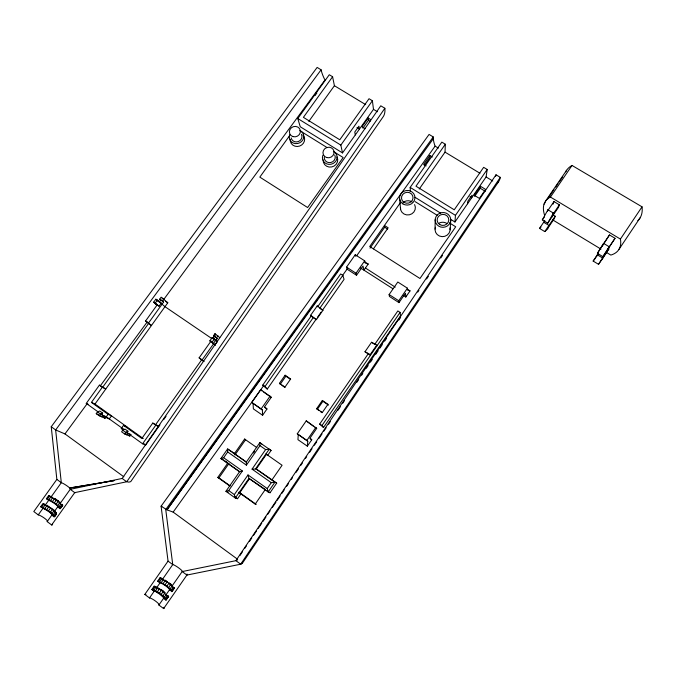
<?xml version="1.0" encoding="UTF-8"?>
<svg xmlns="http://www.w3.org/2000/svg" width="676" height="676" viewBox="0 0 676 676"><rect width="100%" height="100%" fill="white"/><g stroke="black" fill="none" stroke-linecap="round" stroke-linejoin="round"><path stroke-width="1.01" d="M435.048 229.071L435.192 219.523M419.238 189.052L445.036 152.134L445.323 144.225L441.842 142.121L410.163 187.404L410.374 191.469M298.243 434.719L297.947 439.67L307.343 446.16L311.746 439.797L310.005 438.065L316.689 428.398L306.236 420.861L297.271 433.806L307.774 441.293L307.343 446.16M450.14 229.815L450.731 220.275A7.791 7.394 -6.6 0 0 439.493 213.329A7.791 7.394 -6.6 0 0 438.665 226.13A7.791 7.394 -6.6 0 0 450.731 220.275M450.512 219.252L454.948 221.998L455.447 215.357L487.202 169.473L483.653 167.335L454.247 209.797L415.977 186.204L445.323 144.225M467.555 203.78L467.817 201.271L472 195.22L471.704 197.772L469.972 196.708M474.637 196.395L480.256 188.266L480.526 186.322L485.588 189.398L479.377 198.398L474.307 195.305L480.526 186.322M454.948 221.998L486.095 176.968L487.202 169.473M60.426 508.251L59.995 507.541L62.285 504.33L62.724 505.031L60.367 508.648L57.57 507.042A5.873 0.946 33.6 0 0 55.153 504.009A5.873 0.946 33.6 0 0 48.647 500.375L46.416 498.711L48.723 495.5L59.395 502.412L60.248 503.781L62.665 505.428L61.516 507.034M56.1 512.94L51.706 508.817L42.951 503.544L40.645 506.763L48.19 511.157L54.68 516.303L54.029 516.802L51.798 515.129L47.168 521.602L51.646 524.973A11.762 2.096 33.5 0 0 52.517 524.246M56.336 514.301L54.604 516.717L52.229 514.799M438.361 148.103L435.107 146.134L434.583 144.664A95.079 32.178 33.6 0 1 433.308 138.732L433.24 136.932L429.074 134.423L161.099 506.189L168.054 561.114L144.808 594.432L149.497 597.964A5.991 1.107 34.9 0 1 155.742 601.251A5.991 1.107 34.9 0 1 158.902 605.037L163.626 608.586L186.897 575.065L241.433 564.063L242.371 562.88M174.4 588.112L165.409 580.287L163.102 583.599L157.635 581.157L159.959 577.828L162.029 578.445L159.713 581.766M158.902 605.037L163.575 598.319L165.933 600.085L168.594 596.469L166.127 594.795L161.429 590.351L161.547 589.81L162.806 590.714M156.359 587.427L154.145 586.168L151.813 589.506C157.373 591.246 163.102 594.905 166.271 599.815L159.114 593.68L161.547 589.81M547.932 209.771L547.492 211.056L553.957 201.566L559.382 204.828L558.435 207.431L547.721 223.173L542.338 219.903L547.932 209.771L553.374 213.058L552.013 216.869M553.053 204.186L553.957 201.566M552.579 214.638L555.207 216.227L554.312 218.661L548.092 227.804M607.225 250.255L609.228 246.782L603.651 243.411L597.415 253.323L602.924 256.66L615.042 238.29L609.482 234.952L603 244.594M609.482 234.952L602.299 246.056M547.721 223.173L553.374 213.058M597.415 253.323L603.651 243.411M602.924 256.66L609.228 246.782M237.141 560.37L235.899 560.674L496.015 174.788L500.299 177.374L240.698 564.173L235.899 560.674L182.174 571.566L170.115 588.838L172.076 591.449L169.397 589.945A5.983 1.006 34.9 0 0 166.169 586.269A5.983 1.006 34.9 0 0 159.984 582.915L157.635 581.157M242.27 563.421L498.601 181.641M608.552 247.948L615.042 238.29M598.488 253.12L593.156 261.063L598.522 264.324L608.991 248.726L601.471 260.243M606.364 252.368L610.842 255.08A95.831 32.431 33 0 0 620.416 239.076L642.031 206.831L572.014 165.443A98.899 36.546 30.3 0 0 565.736 171.772M618.962 249.376L640.054 217.892M598.404 253.635L596.139 257.007L597.347 254.818L602.713 258.08L598.522 264.324M239.955 555.495L242.321 551.988M244.678 548.49L246.453 545.862M249.402 541.493L251.768 537.995M253.542 535.367L256.491 530.99M258.266 528.362L261.806 523.114M262.989 521.365L265.947 516.988M267.713 514.368L270.079 510.862M272.436 507.363L275.985 502.116M277.168 500.367L280.118 495.99M281.892 493.362L284.25 489.863M286.616 486.365L288.39 483.737M291.339 479.368L292.522 477.619M296.063 472.363L298.429 468.865M300.795 465.367L302.561 462.739M305.518 458.362L306.701 456.613M309.65 452.244L312.016 448.737M314.374 445.239L316.74 441.741M319.097 438.242L322.055 433.865M323.829 431.237L326.187 427.739M328.553 424.241L330.319 421.613M338 410.239L340.366 406.741M342.724 403.242L344.498 400.615M356.903 382.244L358.677 379.616M361.626 375.239L362.809 373.49M366.35 368.243L368.124 365.615M370.482 362.116L372.256 359.488M375.805 354.241L378.163 350.743M379.937 348.115L382.295 344.616M384.661 341.118L386.435 338.49M398.84 320.111L400.606 317.492M417.734 292.116L418.917 290.367M426.598 278.994L428.364 276.366M440.769 257.987L442.543 255.367M542.338 219.903L544.484 216.759M543.698 222.252L548.937 225.438L547.67 228.978L544.755 231.589L539.516 228.395L544.839 220.579M552.917 214.334L559.382 204.828M544.755 231.589L555.207 216.227M545.397 201.364L566.606 170.284M544.036 204.186L545.202 202.47M547.535 199.048L553.965 189.635M555.714 187.066L558.055 183.635M559.221 181.929L562.728 176.791M572.014 165.443L550.45 197.054L620.407 239.084M62.665 505.428L59.877 503.814L70.236 489.314L122.204 478.439L380.782 105.802L384.855 108.261L126.758 481.76L74.723 492.635L51.646 524.973M364.998 351.748L370.211 354.596L370.431 355.339L364.998 351.748L371.546 342.276L374.741 344.38L397.851 310.935L400.091 312.388L400.522 315.895L323.483 427.494L319.689 424.055L368.192 353.861M370.211 354.596L376.785 345.081L371.546 342.276M323.483 427.494L321.92 425.584L400.091 312.388M405.794 297.026L405.448 293.257L398.975 302.62L389.41 296.451L389.114 294.55L397.801 282.019L407.442 288.196L407.603 290.139L410.045 290.883L405.794 297.026L403.226 295.37M316.664 408.65L322.334 400.462L327.97 404.29L322.3 412.487L316.664 408.65L318.869 410.543M317.272 409.453L322.908 401.307L322.334 400.462M238.586 492.246L255.215 504.093L265.347 489.449L248.937 478.405L247.999 474.949L234.344 494.595L235.299 498.026L237.563 498.719L240.91 493.902L239.321 493.362L249.529 478.667M256.246 469L266.403 454.39L267.764 455.244L271.076 450.478L269.217 449.219L265.626 449.599L252.055 469.127L256.246 469L272.014 479.816L282.086 465.257L265.938 453.917M269.217 449.219L255.672 468.713L274.895 482.242L268.152 491.993L267.24 488.545L271.296 482.689L274.895 482.242L276.704 483.12L270.037 492.762L268.152 491.993L248.937 478.405L235.299 498.026L225.919 491.325L239.549 471.763L242.354 470.961L223.646 457.745L220.891 458.573L239.549 471.763M398.975 302.62L398.755 300.761L407.442 288.196M307.774 441.293L306.87 440.431L315.844 427.443M163.102 583.599L165.012 584.841L167.318 581.529M164.598 592.075L163.44 591.162L161.125 594.483L160.381 594.584M168.637 587.545L166.896 586.185L169.203 582.873L170.944 584.233L168.637 587.545L170.115 588.838M165.181 592.522L162.865 595.852L161.539 595.497M169.397 589.945L164.336 597.153L162.519 596.367M167.175 595.793L165.434 598.294L163.254 597.128M171.222 589.962L172.963 587.469M171.898 590.858L174.214 587.52M165.933 600.085L168.594 596.469L168.417 595.86L166.093 599.206L163.693 597.736M171.755 591.703L174.087 588.357L171.941 586.43M172.076 591.449L173.816 588.948M262.592 415.258L266.978 408.98L264.612 406.817L271.27 397.285L260.699 389.663L251.751 402.431L262.381 410.002L262.592 415.258L253.382 408.895L253.044 403.564M368.175 264.079L363.941 270.138L362.995 266.023L356.539 275.267L347.151 269.217L346.551 267.138L355.221 254.767L364.685 260.826L365.15 262.947L368.175 264.079L364.812 261.916M239.355 471.468L226.206 462.173L227.896 462.967L217.79 477.442L218.931 477.873L229.003 463.449M234.927 454.965L245.599 439.696L244.602 439.062L234.547 453.452L232.916 452.582L246.064 461.835M154.981 586.286L152.658 589.616L159.114 593.68M158.463 581.292L160.787 577.963L167.217 582.044M156.24 586.751L153.917 590.08L155.564 591.644M149.497 597.964L154.162 591.263L154.719 591.339M154.145 586.168L156.494 587.926L159.984 582.915M159.959 577.828L162.308 579.577L172.743 564.595L165.738 509.569L433.24 136.932L166.989 509.848L161.099 506.189L161.851 506.366M161.294 582.551L163.026 580.067M234.547 453.452L227.618 448.957L227.694 451.957L246.41 465.147L246.284 462.097L259.812 442.67L261.773 443.997M253.449 452.979L254.641 451.264M228.294 492.103L225.919 491.325L228.708 490.573L242.354 470.961M246.41 465.147L259.981 445.653L259.812 442.67L271.076 450.478M310.656 315.269L317.213 305.924L322.917 310.309L316.385 319.647L311.087 316.14L310.656 315.269L316.385 319.647M316.25 319.089L267.274 389.063L262.736 385.126L311.087 316.14M267.274 389.063L264.916 386.613L313.267 317.585M317.213 305.924L317.619 306.828L340.653 273.957L342.833 275.369L319.799 308.264L322.917 310.309M432.327 157.035L429.851 155.531L423.649 164.386L426.125 165.899M317.458 317.365L321.092 312.177M322.3 310.453L344.067 279.357L342.833 275.369M424.249 165.628L429.851 157.618L429.851 155.531M400.581 202.411L369.721 246.529L419.973 278.495L455.708 226.781L449.523 222.953M370.034 248.16L384.686 227.212L384.45 225.471L388.159 227.812L373.422 248.886M223.646 457.745L227.694 451.957M262.381 410.002L261.156 408.912L270.104 396.111M356.539 275.267L356.007 273.231L364.685 260.826M279.45 383.326L285.103 375.231L290.646 378.991L284.993 387.094L279.45 383.326L280.253 384.255L285.88 376.202L285.103 375.231M342.512 152.928L373.482 109.36L372.4 100.749L369.028 98.721L339.791 139.771L303.406 117.345L332.592 76.734L329.28 74.74L297.778 118.537L300.262 126.767L342.512 152.928L340.831 145.112L297.778 118.537M209.873 340.831L212.078 337.738L215.847 340.036L217.368 341.591L215.171 344.684L209.873 340.831L215.391 345.36M217.004 341.718L215.872 340.569L217.3 338.566L213.506 335.719L214.943 333.707L219.759 337.645M370.575 119.517L368.166 118.055L361.99 126.75L365.201 128.71M157.973 426.083L152.784 423.058L141.833 438.47L123.522 425.365L121.283 428.508L123.471 430.08M203.797 361.508L199.116 357.849L211.064 341.042M362.894 128.17L368.479 120.303L368.166 118.055M212.129 342.124L214.334 339.014L215.112 339.8M217.3 338.566L216.54 337.78L217.968 335.769M155.742 424.494L201.558 359.97M213.633 343.154L215.847 340.036M126.429 432.192L142.594 443.777L155.793 425.196L158.716 426.607M203.941 361.499L202.132 359.919L213.675 343.661M142.594 443.777L145.67 445.002L159.942 424.883M163.609 419.72L166.051 416.272M126.834 432.817L127.958 431.229L124.967 429.091L122.736 430.206L121.604 431.795L124.604 433.95L130.029 436.147L128.55 435.09M124.604 433.95L125.736 432.361L127.958 431.229M127.916 433.265L126.801 434.837L125.305 433.772M340.831 145.112L372.4 100.749M49.213 507.118L47.134 505.31L44.836 508.521L45.664 509.603M46.416 498.711L50.573 500.51L52.863 497.308M49.002 506.408L46.712 509.611L46.914 510.329M52.441 501.609L54.722 498.406L56.632 499.648L54.342 502.851L50.573 500.51M59.995 507.541L56.167 504.144L58.457 500.95L57.24 500.088M57.79 505.42L60.071 502.217L58.525 501.643M54.029 516.802L56.345 513.566L54.105 511.893L57.57 507.042M55.077 512.188L53.362 514.597L54.68 516.303L56.404 513.887M59.091 506.577L60.806 504.169M56.547 512.357L54.249 515.577L51.951 514.309M59.809 508.715L62.116 505.487M433.308 138.732L166.989 509.848L173.157 512.104L263.953 385.252M342.478 275.546L347.388 268.693M356.59 255.841L435.107 146.134M106.174 416.695L105.067 418.25L99.22 415.732L96.254 413.611L97.386 412.039L99.702 410.991L102.659 413.112L101.535 414.675M308.831 121.359L334.409 85.717L332.592 76.734M99.22 415.732L100.352 414.16L102.659 413.112M163.761 299.443L324.962 80.005L324.159 78.399A92.756 30.496 36.4 0 1 321.092 69.805L317.137 67.414L51.241 426.742L56.852 479.402L33.8 511.546L38.245 514.892A5.881 1.048 33.5 0 1 44.819 518.467A5.881 1.048 33.5 0 1 47.168 521.602M47.455 499.006L49.754 495.795M105.845 417.438L108.084 414.312L111.498 415.833L109.284 418.926L105.845 417.438L101.231 414.135M45.427 504.431L43.129 507.642L40.645 506.763M48.875 499.623L51.165 496.412L52.576 497.764M38.245 514.892L42.875 508.437M45.182 505.209L48.647 500.375M48.723 495.5L50.945 497.156L61.305 482.698L55.643 429.953L321.092 69.805M153.638 302.265L155.843 299.206L157.322 300.212L161.234 303.127L159.046 306.177L153.638 302.265L159.046 306.177M211.689 338.482L164.978 306.676L157.322 300.212L155.125 303.27L157.052 305.062L145.551 321.032L148.526 323.508L151.441 325.511L148.492 323.052L163.6 302.054L159.713 299.138L161.133 297.161L167.792 302.772L94.995 404.028L91.421 402.389L102.329 387.221L105.786 389.021L99.397 385.143L86.258 403.395L98.071 411.861M159.24 302.02L160.66 300.051M163.6 302.054L162.662 301.15L164.091 299.172M102.879 386.959L148.526 323.508M315.008 95.612L316.858 93.034M289.75 135.479L259.821 177.12L307.622 207.54L343.146 157.525L333.386 151.475M51.241 426.742L55.643 429.953L64.964 433.924L87.39 403.395M100.479 385.582L147.216 321.962M593.156 261.063L595.548 258.088M539.516 228.395L541.003 227.111M166.127 594.795L168.265 596.731M48.19 511.157L50.911 507.651L50.489 507.946M113.838 480.695L69.704 487.988L113.948 480.695M162.696 591.255L163.44 591.162M49.416 512.028L50.447 512.154L53.362 514.597L51.359 513.659M51.706 508.817L52.736 508.952L50.447 512.154L43.129 507.642L44.523 509.02M156.494 587.926L161.429 590.351M57.443 500.798L58.457 500.95M162.308 579.577L162.857 579.662M50.945 497.156L51.638 497.359M169.642 583.853L170.944 584.233M255.215 504.093L256.162 504.38L239.245 492.331M50.489 512.881L52.06 513.43L54.35 510.219L52.787 509.67M131.136 434.592L125.736 432.361L122.736 430.206M121.283 428.508L123.742 429.539M96.254 413.611L101.586 416.754L102.701 415.191L97.386 412.039M123.522 425.365L126.784 426.767M103.572 415.563L105.304 416.323M86.258 403.395L88.074 404.214M170.622 584.706L172.422 585.517M53.657 510.439L54.984 511.073M223.3 459.714L220.891 458.573L227.618 448.957L246.284 462.097M59.395 502.412L60.722 503.054M445.036 152.134L479.935 173.242M486.095 176.968L492.745 180.991M334.409 85.717L365.708 104.653M373.482 109.36L377.445 111.751M552.554 219.793L600.981 249.114M368.479 120.303L370.085 121.274M480.256 188.266L485.3 191.333M356.945 127.62L359.421 129.141L358.939 126.175L354.782 132.023L355.297 134.946M410.163 187.404L455.447 215.357M54.536 511.571L56.167 512.577M414.98 197.265L440.735 213.21M415.081 201.6L437.161 215.289M299.679 130.578L327.176 147.63M384.686 227.212L387.635 229.071M407.467 289.235L410.045 290.883M365.429 268.017L395.215 287.131M360.57 267.975L392.9 288.736M346.551 267.138L356.007 273.231M389.114 294.55L398.755 300.761M285.88 376.202L290.604 379.405M322.908 401.307L328.519 405.11M165.603 301.285L167.792 302.772M159.713 299.138L162.662 301.15M213.506 335.719L216.54 337.78M155.843 299.206L161.234 303.127M212.078 337.738L216.607 340.814M281.824 385.328L284.976 387.466M320.475 411.633L322.08 412.723M217.368 341.591L212.856 338.515L215.703 334.51L214.943 333.707M154.627 303.169L157.052 305.062M262.736 385.126L264.916 386.613M319.689 424.055L321.92 425.584M263.623 392.046L271.27 397.285M313.216 426.024L306.236 420.861M314.948 427.207L316.689 428.398M145.551 321.032L148.492 323.052M199.116 357.849L202.132 359.919M264.468 407.256L266.978 408.98M310.03 438.623L311.746 439.797M251.751 402.431L261.156 408.912M297.271 433.806L306.87 440.431M259.981 445.653L265.626 449.599M244.602 439.062L256.838 447.613M272.014 479.816L276.704 483.12M252.055 469.127L271.296 482.689M247.999 474.949L267.24 488.545M224.838 460.804L227.136 462.426M266.91 490.556L270.037 492.762M99.397 385.143L102.329 387.221M152.784 423.058L155.793 425.196M218.931 477.873L229.933 485.706M217.79 477.442L230.009 486.137M54.342 502.851L56.167 504.144M165.012 584.841L166.896 586.185M228.708 490.573L234.344 494.595M235.037 496.911L237.563 498.719M94.995 404.028L143.27 438.563M91.421 402.389L108.084 414.312M106.952 417.253L123.716 429.268M143.954 443.777L145.67 445.002M102.879 416.678L105.067 418.25M173.157 512.104L237.631 559.289M64.964 433.924L123.843 476.783M122.204 478.439C124.485 480.053 127.679 483.475 130.738 481.625L382.886 117.159A92.173 28.975 38.2 0 0 384.855 108.261M168.054 561.114L172.743 564.595A5.966 0.87 34.9 0 1 178.861 568.026A5.966 0.87 34.9 0 1 182.174 571.566L186.897 575.065A11.931 1.749 34.9 0 0 186.99 574.034M56.852 479.402L61.305 482.698A5.864 0.82 33.8 0 1 67.752 486.399A5.864 0.82 33.8 0 1 70.236 489.314L74.723 492.635A11.72 1.648 33.8 0 0 75.425 492.593M151.813 589.506L154.162 591.263M45.875 505.394L43.999 503.831L41.701 507.042L43.568 508.622M156.824 300.127L157.795 301.014M155.598 304.065L157.018 305.383M162.578 578.96L163.685 579.983M162.079 298.082L163.474 299.434M260.699 389.663L261.925 390.88M158.944 588.83L157.829 587.537L155.514 590.858L156.621 592.159M47.134 505.31L47.962 506.383M165.409 580.287L165.941 581.216M160.153 589.531L159.637 588.576L157.322 591.897L157.838 592.86M54.722 498.406L54.95 499.099M376.785 345.081L376.98 345.85M355.221 254.767L355.576 256.212M399.71 199.31L400.555 209.349M302.966 134.989A7.284 6.785 -21.3 0 1 299.595 146.075A7.284 6.785 -21.3 0 1 290.249 139.34M337.045 156.976A7.343 6.887 -18.7 0 1 331.747 166.955A7.343 6.887 -18.7 0 1 323.179 159.866M301.462 134.355A5.501 5.121 -21.3 0 1 298.15 141.614A5.501 5.121 -21.3 0 1 291.153 137.879M334.713 154.956A5.543 5.197 -18.7 0 1 330.792 162.519A5.543 5.197 -18.7 0 1 324.26 157.238M300.693 130.933A7.335 6.828 -21.3 0 1 302.814 139.932A7.335 6.828 -21.3 0 1 293.435 143.135A7.335 6.828 -21.3 0 1 289.7 134.693M333.944 151.534A7.394 6.929 -18.7 0 1 336.141 160.643A7.394 6.929 -18.7 0 1 326.677 163.871A7.394 6.929 -18.7 0 1 322.849 155.319M450.005 227.939A7.571 7.199 -6.3 0 1 442.121 236.642A7.571 7.199 -6.3 0 1 435.428 227.22M439.231 223.038A7.571 7.199 -6.3 0 1 446.768 223.401M414.608 204.6A7.495 7.106 -10.8 0 1 409.326 214.816A7.495 7.106 -10.8 0 1 400.437 207.498M402.989 202.58A7.495 7.106 -10.8 0 1 412.064 201.87M500.299 177.374A93.161 30.952 35.8 0 1 496.615 183.847M496.015 174.788A93.043 30.868 35.9 0 1 495.643 176.351M544.484 214.909A99.237 33.217 30.8 0 1 550.45 197.046M642.039 206.822A95.485 35.693 32.8 0 1 637.865 220.587M144.808 594.432A11.982 2.222 34.9 0 1 145.957 594.567M163.862 607.352A11.982 2.222 34.9 0 1 163.626 608.586M293.004 136.62A5.569 5.18 -21.3 0 0 300.33 130.476A5.569 5.18 -21.3 0 0 291.356 127.781A5.569 5.18 -21.3 0 0 293.004 136.62M326.702 157.567A5.611 5.256 -18.8 0 0 334.003 151.297A5.611 5.256 -18.8 0 0 324.877 148.644A5.611 5.256 -18.8 0 0 326.702 157.567M402.972 203.924A7.706 7.292 -11 0 0 414.937 198.119A7.706 7.292 -11 0 0 403.876 191.283A7.706 7.292 -11 0 0 402.972 203.924M439.789 224.601A5.839 5.543 -6.6 0 0 448.788 220.123A5.839 5.543 -6.6 0 0 440.304 214.993A5.839 5.543 -6.6 0 0 439.789 224.601M404.037 202.386A5.78 5.467 -11 0 0 413.019 198.034A5.78 5.467 -11 0 0 404.721 192.897A5.78 5.467 -11 0 0 404.037 202.386"/></g></svg>
